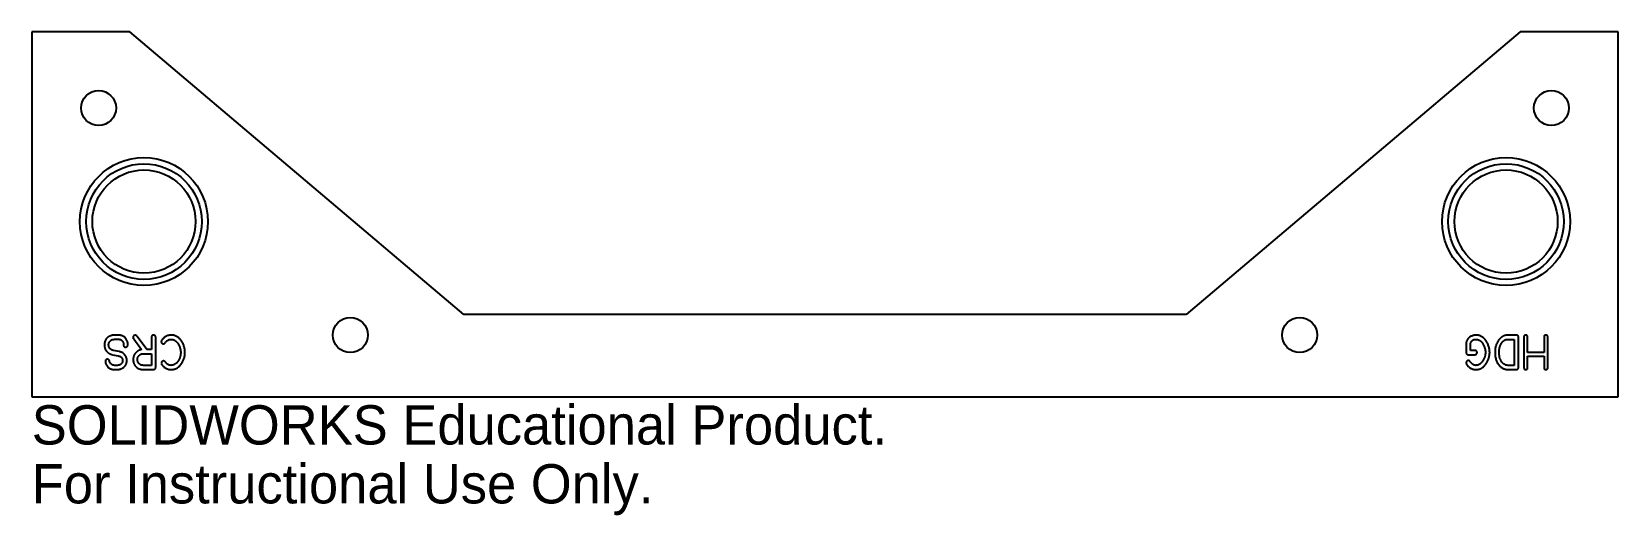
# Model space of a CAD drawing. Header units: inches. Extents: x -3.84 to 3.84, y -0.57 to 1.77.
import ezdxf

# ---------------------------------------------------------------- set-up
doc = ezdxf.new("R2010")
doc.units = ezdxf.units.IN
doc.header["$MEASUREMENT"] = 0
doc.styles.add('SLDTEXTSTYLE0', font='Arail.ttf')

msp = doc.modelspace()

# ---------------------------------------------------------------- linework, layer by layer
at = {"color": 1, "linetype": 'Continuous', "lineweight": 25}
for p, q in [((-3.8438, 1.77), (-3.8438, 0)), ((-3.3687, 1.77), (-3.8438, 1.77)), ((-1.75, 0.4), (-3.3687, 1.77)), ((3.3687, 1.77), (1.75, 0.4)), ((3.8438, 1.77), (3.3687, 1.77)), ((3.8438, 0), (3.8438, 1.77)), ((1.75, 0.4), (-1.75, 0.4)), ((-3.426, 0.2999), (-3.4423, 0.2999)), ((-3.4412, 0.2796), (-3.4262, 0.2797)), ((-3.399, 0.2537), (-3.399, 0.2518)), ((-3.3493, 0.2811), (-3.3116, 0.2293)), ((-3.286, 0.23), (-3.3328, 0.2933)), ((-3.2638, 0.2863), (-3.2638, 0.23)), ((-3.2431, 0.147), (-3.2431, 0.2853)), ((3.107, 0.2581), (3.107, 0.2187)), ((3.1276, 0.2254), (3.1276, 0.2515)), ((3.3474, 0.2999), (3.3119, 0.2999)), ((3.3119, 0.2792), (3.3397, 0.2792)), ((3.3397, 0.2792), (3.3397, 0.1532)), ((3.3604, 0.1456), (3.3604, 0.2847)), ((3.3863, 0.2876), (3.3863, 0.1442)), ((3.4046, 0.2161), (3.4046, 0.2874)), ((3.484, 0.2884), (3.484, 0.2161)), ((3.5023, 0.1447), (3.5023, 0.2884)), ((-3.4524, 0.2049), (-3.4252, 0.1994)), ((-3.4202, 0.2198), (-3.4472, 0.2256)), ((-3.2999, 0.2094), (-3.2638, 0.2094)), ((-3.2638, 0.23), (-3.286, 0.23)), ((-3.2638, 0.2094), (-3.2638, 0.1532)), ((3.1205, 0.2047), (3.1449, 0.2047)), ((3.1458, 0.2254), (3.1276, 0.2254)), ((3.484, 0.2161), (3.4046, 0.2161)), ((3.4046, 0.1431), (3.4046, 0.1977)), ((3.4046, 0.1977), (3.484, 0.1977)), ((3.484, 0.1977), (3.484, 0.1442)), ((-3.4436, 0.1326), (-3.4421, 0.1326)), ((-3.4421, 0.1326), (-3.4259, 0.1334)), ((-3.4399, 0.1531), (-3.4411, 0.1531)), ((-3.4273, 0.1533), (-3.4399, 0.1531)), ((-3.2638, 0.1532), (-3.3016, 0.1532)), ((-3.3009, 0.1326), (-3.2583, 0.1326)), ((-3.1688, 0.1326), (-3.1688, 0.1326)), ((3.3397, 0.1532), (3.3117, 0.1532)), ((3.3124, 0.1326), (3.3469, 0.1326)), ((-3.8438, 0), (3.8438, 0))]:
    msp.add_line(p, q, dxfattribs=at)
for centre, radius in [((-3.52, 1.4), 0.0847), ((3.52, 1.4), 0.0847), ((-3.3, 0.85), 0.31), ((3.3, 0.85), 0.31), ((-3.3, 0.85), 0.28), ((-3.3, 0.85), 0.25), ((3.3, 0.85), 0.28), ((3.3, 0.85), 0.25), ((-2.3, 0.3), 0.0848), ((2.3, 0.3), 0.0847)]:
    msp.add_circle(centre, radius, dxfattribs=at)
for points, knots in [([(-3.4423, 0.2999), (-3.4441, 0.2998), (-3.4476, 0.2996), (-3.4528, 0.2989), (-3.4576, 0.2978), (-3.4622, 0.2964), (-3.4666, 0.2945), (-3.4707, 0.2923), (-3.4745, 0.2896), (-3.478, 0.2866), (-3.4812, 0.2833), (-3.484, 0.2797), (-3.4863, 0.2758), (-3.4883, 0.2717), (-3.4898, 0.2673), (-3.4909, 0.2627), (-3.4917, 0.2578), (-3.4918, 0.2544), (-3.4919, 0.2527)], [0, 0, 0, 0, 0.070604, 0.138188, 0.202954, 0.265751, 0.32744, 0.388022, 0.448108, 0.508751, 0.569227, 0.628138, 0.687204, 0.746062, 0.806456, 0.868555, 0.932914, 1, 1, 1, 1]), ([(-3.4919, 0.2527), (-3.4918, 0.2512), (-3.4917, 0.2483), (-3.4912, 0.244), (-3.4903, 0.2399), (-3.4891, 0.2359), (-3.4876, 0.2322), (-3.4858, 0.2285), (-3.4836, 0.2251), (-3.4811, 0.2218), (-3.4783, 0.2187), (-3.4754, 0.2159), (-3.4721, 0.2134), (-3.4686, 0.2111), (-3.4649, 0.2092), (-3.4609, 0.2074), (-3.4567, 0.206), (-3.4538, 0.2053), (-3.4524, 0.2049)], [0, 0, 0, 0, 0.065996, 0.1302641, 0.1926796, 0.2535393, 0.3141394, 0.3745465, 0.4352548, 0.4962008, 0.5574048, 0.6181805, 0.6790258, 0.7407712, 0.8031282, 0.8667664, 0.9323764, 1, 1, 1, 1]), ([(-3.4712, 0.2525), (-3.4711, 0.254), (-3.4709, 0.2571), (-3.4699, 0.2614), (-3.4681, 0.2655), (-3.4657, 0.2693), (-3.4628, 0.2726), (-3.4595, 0.2753), (-3.4558, 0.2774), (-3.4531, 0.2782), (-3.4517, 0.2786)], [0, 0, 0, 0, 0.131497, 0.258747, 0.384388, 0.511803, 0.637684, 0.75954, 0.878109, 1, 1, 1, 1]), ([(-3.4567, 0.2284), (-3.4578, 0.229), (-3.4598, 0.2301), (-3.4626, 0.2325), (-3.4651, 0.2352), (-3.4673, 0.2382), (-3.4689, 0.2416), (-3.4702, 0.2451), (-3.471, 0.2487), (-3.4712, 0.2512), (-3.4712, 0.2525)], [0, 0, 0, 0, 0.122601, 0.24406, 0.366809, 0.493107, 0.620218, 0.74594, 0.871662, 1, 1, 1, 1]), ([(-3.4517, 0.2786), (-3.451, 0.2787), (-3.4493, 0.279), (-3.4465, 0.2793), (-3.4438, 0.2796), (-3.442, 0.2796), (-3.4412, 0.2796)], [0, 0, 0, 0, 0.216083, 0.493079, 0.776246, 1, 1, 1, 1]), ([(-3.4262, 0.2797), (-3.4251, 0.2796), (-3.4232, 0.2796), (-3.4204, 0.2795), (-3.418, 0.2792), (-3.4166, 0.2788), (-3.4159, 0.2786)], [0, 0, 0, 0, 0.302265, 0.570256, 0.801146, 1, 1, 1, 1]), ([(-3.4051, 0.2966), (-3.4066, 0.2971), (-3.4099, 0.2981), (-3.415, 0.299), (-3.4204, 0.2997), (-3.4241, 0.2998), (-3.426, 0.2999)], [0, 0, 0, 0, 0.229739, 0.479189, 0.739516, 1, 1, 1, 1]), ([(-3.4159, 0.2786), (-3.4148, 0.2782), (-3.4124, 0.2773), (-3.4092, 0.2753), (-3.4064, 0.2728), (-3.4038, 0.2699), (-3.4017, 0.2667), (-3.4001, 0.2632), (-3.399, 0.2597), (-3.3989, 0.2572), (-3.3988, 0.256)], [0, 0, 0, 0, 0.123908, 0.246826, 0.372594, 0.502558, 0.632404, 0.757126, 0.878614, 1, 1, 1, 1]), ([(-3.3781, 0.2555), (-3.3782, 0.2577), (-3.3785, 0.2621), (-3.3799, 0.2685), (-3.3823, 0.2745), (-3.3855, 0.2802), (-3.3894, 0.2854), (-3.394, 0.29), (-3.3992, 0.2938), (-3.4031, 0.2956), (-3.4051, 0.2966)], [0, 0, 0, 0, 0.12788, 0.252067, 0.376651, 0.502685, 0.628173, 0.751968, 0.8744, 1, 1, 1, 1]), ([(-3.3988, 0.256), (-3.3988, 0.2558), (-3.3988, 0.255), (-3.3989, 0.2542), (-3.399, 0.2537)], [0, 0, 0, 0, 0.320649, 1, 1, 1, 1]), ([(-3.399, 0.2518), (-3.399, 0.251), (-3.3989, 0.2496), (-3.3984, 0.2475), (-3.3975, 0.2457), (-3.3963, 0.2441), (-3.3948, 0.2429), (-3.3932, 0.2419), (-3.3913, 0.2413), (-3.39, 0.2412), (-3.3893, 0.2412)], [0, 0, 0, 0, 0.1399581, 0.2667503, 0.3928071, 0.5160037, 0.636808, 0.7549312, 0.874251, 1, 1, 1, 1]), ([(-3.3893, 0.2412), (-3.3885, 0.2412), (-3.3869, 0.2413), (-3.3847, 0.2421), (-3.3827, 0.2434), (-3.3811, 0.2451), (-3.3798, 0.2472), (-3.3788, 0.2497), (-3.3782, 0.2525), (-3.3782, 0.2545), (-3.3781, 0.2555)], [0, 0, 0, 0, 0.118909, 0.232606, 0.342759, 0.45914, 0.581235, 0.710433, 0.847594, 1, 1, 1, 1]), ([(-3.3424, 0.299), (-3.3431, 0.2989), (-3.3445, 0.2988), (-3.3466, 0.2983), (-3.3484, 0.2974), (-3.3499, 0.2962), (-3.3513, 0.2947), (-3.3522, 0.293), (-3.3529, 0.2911), (-3.3529, 0.2897), (-3.353, 0.289)], [0, 0, 0, 0, 0.135646, 0.261721, 0.384461, 0.506394, 0.629134, 0.747998, 0.871067, 1, 1, 1, 1]), ([(-3.353, 0.289), (-3.353, 0.2885), (-3.3529, 0.2873), (-3.3524, 0.2856), (-3.3515, 0.2839), (-3.3507, 0.2828), (-3.3503, 0.2823)], [0, 0, 0, 0, 0.226314, 0.465329, 0.719634, 1, 1, 1, 1]), ([(-3.3503, 0.2823), (-3.35, 0.2821), (-3.3496, 0.2817), (-3.3494, 0.2812), (-3.3493, 0.2811)], [0, 0, 0, 0, 0.599388, 1, 1, 1, 1]), ([(-3.3328, 0.2933), (-3.3332, 0.2938), (-3.3339, 0.2948), (-3.3351, 0.296), (-3.3362, 0.2971), (-3.3376, 0.2981), (-3.3397, 0.2989), (-3.3415, 0.2989), (-3.3424, 0.299)], [0, 0, 0, 0, 0.167316, 0.314257, 0.44369, 0.554631, 0.763519, 1, 1, 1, 1]), ([(-3.2536, 0.2999), (-3.2544, 0.2999), (-3.2559, 0.2999), (-3.2581, 0.2993), (-3.2599, 0.2982), (-3.2614, 0.2967), (-3.2625, 0.2947), (-3.2633, 0.2923), (-3.2637, 0.2894), (-3.2638, 0.2873), (-3.2638, 0.2863)], [0, 0, 0, 0, 0.122837, 0.234702, 0.33802, 0.443195, 0.556426, 0.685775, 0.832502, 1, 1, 1, 1]), ([(-3.2434, 0.2923), (-3.2435, 0.2928), (-3.2438, 0.2939), (-3.2446, 0.2954), (-3.2456, 0.2967), (-3.2469, 0.2978), (-3.2484, 0.2987), (-3.25, 0.2994), (-3.2518, 0.2998), (-3.253, 0.2998), (-3.2536, 0.2999)], [0, 0, 0, 0, 0.123366, 0.242353, 0.362472, 0.483883, 0.610359, 0.735567, 0.865265, 1, 1, 1, 1]), ([(-3.2431, 0.2853), (-3.2431, 0.2863), (-3.2431, 0.2879), (-3.2431, 0.2899), (-3.2432, 0.2913), (-3.2433, 0.292), (-3.2434, 0.2923)], [0, 0, 0, 0, 0.430216, 0.695917, 0.868123, 1, 1, 1, 1]), ([(-3.208, 0.2817), (-3.2087, 0.2809), (-3.2101, 0.2794), (-3.2119, 0.2774), (-3.2133, 0.2755), (-3.2147, 0.2735), (-3.2158, 0.2711), (-3.216, 0.2692), (-3.2161, 0.2683)], [0, 0, 0, 0, 0.200338, 0.371881, 0.518403, 0.638668, 0.833777, 1, 1, 1, 1]), ([(-3.2161, 0.2683), (-3.2161, 0.2676), (-3.216, 0.2661), (-3.2154, 0.264), (-3.2145, 0.2622), (-3.2133, 0.2606), (-3.2118, 0.2594), (-3.21, 0.2584), (-3.2081, 0.2579), (-3.2067, 0.2578), (-3.206, 0.2577)], [0, 0, 0, 0, 0.14089, 0.267807, 0.392259, 0.511172, 0.631184, 0.749701, 0.870187, 1, 1, 1, 1]), ([(-3.1676, 0.2999), (-3.1695, 0.2998), (-3.1733, 0.2996), (-3.179, 0.2987), (-3.1844, 0.2974), (-3.1895, 0.2953), (-3.1945, 0.2928), (-3.1993, 0.2896), (-3.2038, 0.2859), (-3.2066, 0.2831), (-3.208, 0.2817)], [0, 0, 0, 0, 0.126861, 0.251018, 0.372938, 0.493501, 0.616055, 0.740221, 0.867619, 1, 1, 1, 1]), ([(-3.206, 0.2577), (-3.2051, 0.2578), (-3.2033, 0.2578), (-3.2007, 0.2587), (-3.1985, 0.2604), (-3.1974, 0.262), (-3.1967, 0.2628)], [0, 0, 0, 0, 0.259798, 0.482573, 0.716463, 1, 1, 1, 1]), ([(-3.1967, 0.2628), (-3.1957, 0.2641), (-3.1937, 0.2667), (-3.1904, 0.2701), (-3.187, 0.2729), (-3.1835, 0.2753), (-3.18, 0.2771), (-3.1763, 0.2784), (-3.1726, 0.2791), (-3.1701, 0.2792), (-3.1688, 0.2792)], [0, 0, 0, 0, 0.149797, 0.289732, 0.421673, 0.544028, 0.661533, 0.776091, 0.887419, 1, 1, 1, 1]), ([(-3.1688, 0.2792), (-3.1675, 0.2792), (-3.1648, 0.2791), (-3.1608, 0.2785), (-3.157, 0.2774), (-3.1533, 0.2759), (-3.1498, 0.2739), (-3.1464, 0.2715), (-3.1431, 0.2686), (-3.1412, 0.2664), (-3.1402, 0.2653)], [0, 0, 0, 0, 0.123723, 0.244377, 0.364591, 0.483864, 0.60638, 0.731979, 0.862579, 1, 1, 1, 1]), ([(-3.1208, 0.2749), (-3.1224, 0.2769), (-3.1256, 0.2808), (-3.1308, 0.2859), (-3.1363, 0.2902), (-3.142, 0.2938), (-3.1481, 0.2965), (-3.1543, 0.2985), (-3.1609, 0.2997), (-3.1653, 0.2998), (-3.1676, 0.2999)], [0, 0, 0, 0, 0.13924, 0.271457, 0.397548, 0.519474, 0.638345, 0.75745, 0.876936, 1, 1, 1, 1]), ([(-3.1402, 0.2653), (-3.1388, 0.2636), (-3.136, 0.2602), (-3.1324, 0.2545), (-3.1293, 0.2485), (-3.1267, 0.2422), (-3.1246, 0.2357), (-3.123, 0.2292), (-3.1221, 0.2225), (-3.1219, 0.2181), (-3.1218, 0.2159)], [0, 0, 0, 0, 0.123416, 0.246335, 0.371614, 0.499268, 0.627206, 0.752406, 0.876688, 1, 1, 1, 1]), ([(-3.1011, 0.2149), (-3.1012, 0.2176), (-3.1013, 0.2231), (-3.1024, 0.2312), (-3.1039, 0.2391), (-3.1061, 0.2469), (-3.1089, 0.2544), (-3.1123, 0.2616), (-3.1162, 0.2685), (-3.1193, 0.2728), (-3.1208, 0.2749)], [0, 0, 0, 0, 0.1279675, 0.254496, 0.3802124, 0.506112, 0.6310686, 0.7545952, 0.8772637, 1, 1, 1, 1]), ([(3.1126, 0.2789), (3.1117, 0.2774), (3.1098, 0.2745), (3.1084, 0.2704), (3.1076, 0.267), (3.1072, 0.2642), (3.1069, 0.2613), (3.107, 0.2592), (3.107, 0.2581)], [0, 0, 0, 0, 0.244071, 0.473609, 0.590931, 0.716258, 0.852574, 1, 1, 1, 1]), ([(3.1551, 0.2999), (3.153, 0.2998), (3.1488, 0.2996), (3.1426, 0.2984), (3.1366, 0.2967), (3.1309, 0.2942), (3.1255, 0.2912), (3.1206, 0.2876), (3.1162, 0.2836), (3.1138, 0.2805), (3.1126, 0.2789)], [0, 0, 0, 0, 0.129324, 0.256044, 0.383007, 0.51128, 0.638156, 0.760261, 0.880429, 1, 1, 1, 1]), ([(3.1276, 0.2515), (3.1276, 0.2531), (3.1277, 0.2559), (3.1281, 0.2599), (3.129, 0.2632), (3.1299, 0.2652), (3.1303, 0.2662)], [0, 0, 0, 0, 0.31343, 0.563658, 0.782888, 1, 1, 1, 1]), ([(3.1303, 0.2662), (3.1309, 0.2672), (3.1321, 0.2692), (3.1343, 0.2717), (3.1368, 0.274), (3.1397, 0.2758), (3.1429, 0.2773), (3.1463, 0.2784), (3.1499, 0.279), (3.1523, 0.2791), (3.1536, 0.2792)], [0, 0, 0, 0, 0.122642, 0.242496, 0.362224, 0.484465, 0.608321, 0.734963, 0.864494, 1, 1, 1, 1]), ([(3.1536, 0.2792), (3.1549, 0.2792), (3.1576, 0.2791), (3.1615, 0.2785), (3.1653, 0.2774), (3.169, 0.2759), (3.1725, 0.2739), (3.1759, 0.2714), (3.1791, 0.2686), (3.1811, 0.2664), (3.1821, 0.2652)], [0, 0, 0, 0, 0.1230874, 0.2442, 0.3627368, 0.482888, 0.604904, 0.7309809, 0.8628105, 1, 1, 1, 1]), ([(3.2008, 0.2754), (3.1992, 0.2773), (3.1961, 0.2811), (3.1909, 0.2861), (3.1856, 0.2903), (3.1799, 0.2938), (3.174, 0.2965), (3.1679, 0.2985), (3.1616, 0.2996), (3.1573, 0.2998), (3.1551, 0.2999)], [0, 0, 0, 0, 0.140054, 0.272489, 0.399611, 0.521935, 0.640826, 0.759272, 0.878088, 1, 1, 1, 1]), ([(3.1821, 0.2652), (3.1834, 0.2635), (3.1861, 0.2601), (3.1896, 0.2545), (3.1927, 0.2485), (3.1953, 0.2421), (3.1974, 0.2356), (3.1989, 0.2291), (3.1999, 0.2226), (3.2, 0.2182), (3.2001, 0.216)], [0, 0, 0, 0, 0.122105, 0.245543, 0.371703, 0.500643, 0.629503, 0.75463, 0.877878, 1, 1, 1, 1]), ([(3.2207, 0.2165), (3.2206, 0.2191), (3.2205, 0.2244), (3.2195, 0.2322), (3.2179, 0.24), (3.2156, 0.2476), (3.2127, 0.255), (3.2094, 0.2622), (3.2054, 0.269), (3.2023, 0.2732), (3.2008, 0.2754)], [0, 0, 0, 0, 0.124377, 0.249017, 0.373559, 0.500058, 0.626427, 0.751214, 0.875219, 1, 1, 1, 1]), ([(3.2578, 0.2653), (3.2568, 0.2634), (3.2548, 0.2597), (3.2524, 0.254), (3.2504, 0.2483), (3.2489, 0.2425), (3.2478, 0.2365), (3.2471, 0.2299), (3.2466, 0.2228), (3.2466, 0.2179), (3.2466, 0.2153)], [0, 0, 0, 0, 0.122914, 0.242316, 0.358054, 0.471139, 0.588026, 0.714383, 0.852054, 1, 1, 1, 1]), ([(3.3119, 0.2999), (3.3105, 0.2998), (3.3075, 0.2998), (3.3032, 0.2994), (3.2991, 0.2988), (3.2951, 0.2979), (3.2912, 0.2967), (3.2875, 0.2952), (3.2839, 0.2935), (3.2805, 0.2915), (3.2772, 0.2893), (3.2741, 0.2867), (3.2711, 0.2839), (3.2681, 0.2808), (3.2654, 0.2773), (3.2627, 0.2736), (3.2601, 0.2696), (3.2586, 0.2667), (3.2578, 0.2653)], [0, 0, 0, 0, 0.065537, 0.128894, 0.190513, 0.250819, 0.31017, 0.368743, 0.426366, 0.484321, 0.542747, 0.602028, 0.662919, 0.725322, 0.790697, 0.857753, 0.927457, 1, 1, 1, 1]), ([(3.2673, 0.2201), (3.2673, 0.2214), (3.2673, 0.2238), (3.2672, 0.227), (3.2673, 0.2295), (3.2675, 0.2321), (3.2678, 0.235), (3.2684, 0.2373), (3.2688, 0.2385)], [0, 0, 0, 0, 0.207548, 0.381811, 0.51697, 0.618955, 0.796735, 1, 1, 1, 1]), ([(3.2688, 0.2385), (3.2692, 0.2402), (3.27, 0.2434), (3.2717, 0.2481), (3.2736, 0.2526), (3.2759, 0.2569), (3.2784, 0.261), (3.2813, 0.2648), (3.2843, 0.2683), (3.2866, 0.2703), (3.2877, 0.2713)], [0, 0, 0, 0, 0.131076, 0.260457, 0.387849, 0.515049, 0.639819, 0.762628, 0.881718, 1, 1, 1, 1]), ([(3.2877, 0.2713), (3.2885, 0.272), (3.2901, 0.2734), (3.2926, 0.2751), (3.2952, 0.2764), (3.298, 0.2775), (3.301, 0.2783), (3.3044, 0.2789), (3.308, 0.2791), (3.3106, 0.2792), (3.3119, 0.2792)], [0, 0, 0, 0, 0.120567, 0.236688, 0.349281, 0.461125, 0.577512, 0.706025, 0.846945, 1, 1, 1, 1]), ([(3.3604, 0.2847), (3.3604, 0.286), (3.3605, 0.2884), (3.3601, 0.2918), (3.3594, 0.2945), (3.3581, 0.2967), (3.3562, 0.2982), (3.3538, 0.2993), (3.3508, 0.2998), (3.3486, 0.2998), (3.3474, 0.2999)], [0, 0, 0, 0, 0.165632, 0.307111, 0.42353, 0.521468, 0.616875, 0.724163, 0.850235, 1, 1, 1, 1]), ([(3.3955, 0.2999), (3.3948, 0.2998), (3.3933, 0.2998), (3.3913, 0.2993), (3.3896, 0.2984), (3.3883, 0.2971), (3.3873, 0.2954), (3.3867, 0.2932), (3.3863, 0.2905), (3.3863, 0.2886), (3.3863, 0.2876)], [0, 0, 0, 0, 0.128787, 0.242597, 0.346643, 0.446193, 0.553992, 0.677887, 0.826481, 1, 1, 1, 1]), ([(3.4041, 0.2937), (3.4038, 0.2946), (3.4032, 0.2963), (3.4012, 0.2983), (3.3986, 0.2995), (3.3966, 0.2997), (3.3955, 0.2999)], [0, 0, 0, 0, 0.248392, 0.479682, 0.720638, 1, 1, 1, 1]), ([(3.4046, 0.2874), (3.4046, 0.2882), (3.4046, 0.2896), (3.4045, 0.2913), (3.4044, 0.2926), (3.4042, 0.2933), (3.4041, 0.2937)], [0, 0, 0, 0, 0.4002147, 0.6453418, 0.8176879, 1, 1, 1, 1]), ([(3.493, 0.2999), (3.4923, 0.2998), (3.491, 0.2998), (3.4891, 0.2994), (3.4874, 0.2985), (3.4861, 0.2972), (3.4851, 0.2955), (3.4844, 0.2934), (3.484, 0.291), (3.484, 0.2893), (3.484, 0.2884)], [0, 0, 0, 0, 0.12736, 0.240825, 0.345956, 0.451152, 0.564289, 0.691777, 0.836027, 1, 1, 1, 1]), ([(3.5023, 0.2884), (3.5023, 0.2893), (3.5023, 0.291), (3.5019, 0.2935), (3.5012, 0.2955), (3.5002, 0.2972), (3.4988, 0.2985), (3.4971, 0.2994), (3.4952, 0.2998), (3.4938, 0.2998), (3.493, 0.2999)], [0, 0, 0, 0, 0.1606221, 0.3031008, 0.4297238, 0.5425818, 0.6480246, 0.7537464, 0.8699498, 1, 1, 1, 1]), ([(-3.4769, 0.1827), (-3.4776, 0.1826), (-3.479, 0.1826), (-3.481, 0.182), (-3.4828, 0.181), (-3.4843, 0.1797), (-3.4856, 0.1781), (-3.4864, 0.1762), (-3.487, 0.1741), (-3.4871, 0.1726), (-3.4871, 0.1718)], [0, 0, 0, 0, 0.13088, 0.253124, 0.37161, 0.491676, 0.612369, 0.734709, 0.86264, 1, 1, 1, 1]), ([(-3.4871, 0.1718), (-3.4871, 0.1705), (-3.4869, 0.1676), (-3.4856, 0.1633), (-3.4838, 0.1588), (-3.4822, 0.1558), (-3.4814, 0.1544)], [0, 0, 0, 0, 0.2125625, 0.4595243, 0.7249527, 1, 1, 1, 1]), ([(-3.4814, 0.1544), (-3.4803, 0.1527), (-3.4782, 0.1494), (-3.4743, 0.145), (-3.47, 0.1413), (-3.4652, 0.1381), (-3.4601, 0.1357), (-3.4548, 0.1339), (-3.4493, 0.1328), (-3.4455, 0.1326), (-3.4436, 0.1326)], [0, 0, 0, 0, 0.131016, 0.257648, 0.382104, 0.507144, 0.631334, 0.753208, 0.875268, 1, 1, 1, 1]), ([(-3.4668, 0.1741), (-3.467, 0.1748), (-3.4674, 0.1762), (-3.4683, 0.178), (-3.4693, 0.1795), (-3.4705, 0.1808), (-3.4719, 0.1817), (-3.4734, 0.1824), (-3.4751, 0.1827), (-3.4763, 0.1827), (-3.4769, 0.1827)], [0, 0, 0, 0, 0.154021, 0.293256, 0.417897, 0.536847, 0.646879, 0.75929, 0.876961, 1, 1, 1, 1]), ([(-3.4411, 0.1531), (-3.4428, 0.1531), (-3.446, 0.1532), (-3.4505, 0.1543), (-3.4546, 0.1559), (-3.4581, 0.1583), (-3.4611, 0.1613), (-3.4636, 0.165), (-3.4655, 0.1693), (-3.4664, 0.1724), (-3.4668, 0.1741)], [0, 0, 0, 0, 0.137472, 0.263661, 0.381625, 0.49621, 0.6108, 0.730945, 0.859432, 1, 1, 1, 1]), ([(-3.4472, 0.2256), (-3.4482, 0.2258), (-3.45, 0.2261), (-3.4526, 0.2269), (-3.4548, 0.2275), (-3.4561, 0.2281), (-3.4567, 0.2284)], [0, 0, 0, 0, 0.304444, 0.570393, 0.801156, 1, 1, 1, 1]), ([(-3.4034, 0.1764), (-3.4035, 0.1748), (-3.4037, 0.1717), (-3.405, 0.1673), (-3.4071, 0.1633), (-3.41, 0.16), (-3.4135, 0.1572), (-3.4177, 0.1551), (-3.4223, 0.1538), (-3.4256, 0.1535), (-3.4273, 0.1533)], [0, 0, 0, 0, 0.1296393, 0.2508469, 0.3693683, 0.4887863, 0.6093641, 0.7317976, 0.8611186, 1, 1, 1, 1]), ([(-3.4259, 0.1334), (-3.4244, 0.1335), (-3.4214, 0.1337), (-3.417, 0.1345), (-3.4128, 0.1356), (-3.4088, 0.1372), (-3.405, 0.1389), (-3.4015, 0.1411), (-3.3981, 0.1436), (-3.3951, 0.1465), (-3.3923, 0.1495), (-3.3898, 0.1528), (-3.3877, 0.1564), (-3.386, 0.1601), (-3.3846, 0.164), (-3.3836, 0.1681), (-3.383, 0.1724), (-3.3828, 0.1753), (-3.3828, 0.1768)], [0, 0, 0, 0, 0.0678376, 0.1337304, 0.1980626, 0.2604579, 0.3215703, 0.3826803, 0.4435455, 0.5053562, 0.5668058, 0.6273519, 0.6871705, 0.7475694, 0.8082291, 0.8700839, 0.9339592, 1, 1, 1, 1]), ([(-3.4252, 0.1994), (-3.4243, 0.1992), (-3.4226, 0.1988), (-3.4202, 0.1983), (-3.4182, 0.1977), (-3.417, 0.1973), (-3.4164, 0.1971)], [0, 0, 0, 0, 0.300763, 0.571801, 0.80118, 1, 1, 1, 1]), ([(-3.4012, 0.2125), (-3.4024, 0.2134), (-3.405, 0.2151), (-3.4095, 0.2169), (-3.4146, 0.2187), (-3.4183, 0.2194), (-3.4202, 0.2198)], [0, 0, 0, 0, 0.215334, 0.452248, 0.712242, 1, 1, 1, 1]), ([(-3.4164, 0.1971), (-3.4155, 0.1966), (-3.4136, 0.1957), (-3.4111, 0.1938), (-3.4088, 0.1916), (-3.407, 0.1889), (-3.4054, 0.1861), (-3.4043, 0.183), (-3.4036, 0.1797), (-3.4035, 0.1775), (-3.4034, 0.1764)], [0, 0, 0, 0, 0.1227606, 0.2423756, 0.3637736, 0.4887564, 0.6146627, 0.7406633, 0.8673536, 1, 1, 1, 1]), ([(-3.3828, 0.1768), (-3.3829, 0.1786), (-3.383, 0.1821), (-3.384, 0.1874), (-3.3856, 0.1924), (-3.3877, 0.1973), (-3.3904, 0.2018), (-3.3935, 0.2059), (-3.3971, 0.2096), (-3.3998, 0.2115), (-3.4012, 0.2125)], [0, 0, 0, 0, 0.1274508, 0.2540327, 0.3799176, 0.5074309, 0.6339409, 0.7569213, 0.8782407, 1, 1, 1, 1]), ([(-3.3116, 0.2293), (-3.3131, 0.229), (-3.3161, 0.2283), (-3.3204, 0.227), (-3.3245, 0.2254), (-3.3283, 0.2235), (-3.3318, 0.2213), (-3.3352, 0.2188), (-3.3383, 0.216), (-3.3411, 0.2128), (-3.3437, 0.2095), (-3.346, 0.206), (-3.3478, 0.2022), (-3.3494, 0.1983), (-3.3506, 0.1942), (-3.3515, 0.1899), (-3.3521, 0.1854), (-3.3522, 0.1823), (-3.3522, 0.1808)], [0, 0, 0, 0, 0.067307, 0.132242, 0.195089, 0.256291, 0.317049, 0.37758, 0.437947, 0.499058, 0.559905, 0.6205, 0.681231, 0.741734, 0.803845, 0.867333, 0.932553, 1, 1, 1, 1]), ([(-3.3522, 0.1808), (-3.3521, 0.179), (-3.352, 0.1756), (-3.3513, 0.1705), (-3.3501, 0.1658), (-3.3485, 0.1613), (-3.3465, 0.157), (-3.344, 0.1531), (-3.3411, 0.1494), (-3.3378, 0.146), (-3.3342, 0.1429), (-3.3303, 0.1402), (-3.326, 0.1379), (-3.3215, 0.136), (-3.3168, 0.1345), (-3.3117, 0.1335), (-3.3064, 0.1328), (-3.3027, 0.1326), (-3.3009, 0.1326)], [0, 0, 0, 0, 0.066973, 0.130798, 0.192516, 0.252737, 0.311919, 0.370508, 0.42962, 0.489933, 0.550435, 0.610788, 0.671641, 0.733202, 0.796041, 0.861499, 0.929372, 1, 1, 1, 1]), ([(-3.3316, 0.181), (-3.3315, 0.1824), (-3.3314, 0.185), (-3.3306, 0.1889), (-3.3292, 0.1927), (-3.3274, 0.1961), (-3.3251, 0.1993), (-3.3225, 0.2022), (-3.3194, 0.2046), (-3.3171, 0.2059), (-3.316, 0.2065)], [0, 0, 0, 0, 0.1297662, 0.2548791, 0.378796, 0.5038876, 0.6289632, 0.7515854, 0.8741367, 1, 1, 1, 1]), ([(-3.3152, 0.1556), (-3.3164, 0.1562), (-3.3188, 0.1574), (-3.3219, 0.1598), (-3.3247, 0.1626), (-3.3271, 0.1658), (-3.3291, 0.1693), (-3.3305, 0.173), (-3.3314, 0.177), (-3.3315, 0.1796), (-3.3316, 0.181)], [0, 0, 0, 0, 0.1259376, 0.2487599, 0.3728283, 0.4981563, 0.6240939, 0.747043, 0.871982, 1, 1, 1, 1]), ([(-3.316, 0.2065), (-3.3149, 0.207), (-3.3128, 0.208), (-3.3099, 0.2088), (-3.3073, 0.2091), (-3.3051, 0.2093), (-3.3026, 0.2093), (-3.3008, 0.2094), (-3.2999, 0.2094)], [0, 0, 0, 0, 0.211517, 0.424706, 0.540005, 0.674698, 0.828583, 1, 1, 1, 1]), ([(-3.3016, 0.1532), (-3.3031, 0.1532), (-3.3057, 0.1533), (-3.3093, 0.1536), (-3.3124, 0.1543), (-3.3143, 0.1551), (-3.3152, 0.1556)], [0, 0, 0, 0, 0.316721, 0.566805, 0.782691, 1, 1, 1, 1]), ([(-3.2055, 0.1745), (-3.2062, 0.1744), (-3.2076, 0.1743), (-3.2096, 0.1737), (-3.2114, 0.1727), (-3.2129, 0.1713), (-3.2142, 0.1697), (-3.2151, 0.1679), (-3.2157, 0.1659), (-3.2158, 0.1644), (-3.2158, 0.1637)], [0, 0, 0, 0, 0.128485, 0.250896, 0.372017, 0.496778, 0.620428, 0.741409, 0.867384, 1, 1, 1, 1]), ([(-3.2158, 0.1637), (-3.2158, 0.1629), (-3.2157, 0.1614), (-3.2149, 0.1591), (-3.2134, 0.1567), (-3.212, 0.1551), (-3.2113, 0.1542)], [0, 0, 0, 0, 0.214, 0.424662, 0.675215, 1, 1, 1, 1]), ([(-3.2113, 0.1542), (-3.2098, 0.1525), (-3.2068, 0.1491), (-3.2018, 0.1448), (-3.1968, 0.1409), (-3.1915, 0.1379), (-3.1861, 0.1355), (-3.1805, 0.1338), (-3.1747, 0.1327), (-3.1708, 0.1326), (-3.1688, 0.1326)], [0, 0, 0, 0, 0.140987, 0.274771, 0.402439, 0.525094, 0.644679, 0.762579, 0.880267, 1, 1, 1, 1]), ([(-3.1942, 0.167), (-3.1947, 0.1677), (-3.1958, 0.169), (-3.1972, 0.1707), (-3.1986, 0.172), (-3.2002, 0.1733), (-3.2025, 0.1744), (-3.2045, 0.1744), (-3.2055, 0.1745)], [0, 0, 0, 0, 0.186172, 0.346062, 0.480252, 0.589978, 0.786238, 1, 1, 1, 1]), ([(-3.1683, 0.1532), (-3.1695, 0.1533), (-3.1719, 0.1533), (-3.1755, 0.154), (-3.179, 0.1551), (-3.1823, 0.1566), (-3.1855, 0.1586), (-3.1885, 0.161), (-3.1915, 0.1638), (-3.1933, 0.1659), (-3.1942, 0.167)], [0, 0, 0, 0, 0.119887, 0.237951, 0.355674, 0.475615, 0.597527, 0.724633, 0.858377, 1, 1, 1, 1]), ([(-3.1688, 0.1326), (-3.1665, 0.1327), (-3.1621, 0.1328), (-3.1555, 0.1339), (-3.1492, 0.1358), (-3.1432, 0.1383), (-3.1375, 0.1417), (-3.1321, 0.1458), (-3.127, 0.1505), (-3.1239, 0.1542), (-3.1223, 0.156)], [0, 0, 0, 0, 0.125938, 0.248242, 0.369135, 0.489295, 0.610997, 0.735662, 0.864404, 1, 1, 1, 1]), ([(-3.1218, 0.2159), (-3.1219, 0.2138), (-3.1221, 0.2097), (-3.1229, 0.2036), (-3.124, 0.1978), (-3.1256, 0.1922), (-3.1275, 0.1868), (-3.1299, 0.1817), (-3.1327, 0.1768), (-3.1358, 0.1722), (-3.1393, 0.1679), (-3.1429, 0.1642), (-3.1467, 0.161), (-3.1507, 0.1583), (-3.1548, 0.1562), (-3.1592, 0.1546), (-3.1637, 0.1536), (-3.1668, 0.1533), (-3.1683, 0.1532)], [0, 0, 0, 0, 0.073667, 0.144798, 0.214163, 0.281725, 0.348698, 0.414316, 0.479805, 0.545598, 0.609668, 0.670696, 0.728337, 0.784106, 0.838289, 0.891679, 0.945306, 1, 1, 1, 1]), ([(-3.1223, 0.156), (-3.1207, 0.1582), (-3.1175, 0.1626), (-3.1132, 0.1695), (-3.1096, 0.1767), (-3.1066, 0.1841), (-3.1042, 0.1916), (-3.1025, 0.1993), (-3.1014, 0.2071), (-3.1012, 0.2123), (-3.1011, 0.2149)], [0, 0, 0, 0, 0.1281105, 0.2552889, 0.3812477, 0.5070703, 0.6317398, 0.7553642, 0.877608, 1, 1, 1, 1]), ([(3.117, 0.1768), (3.1164, 0.1767), (3.115, 0.1766), (3.1131, 0.1759), (3.1113, 0.1748), (3.1098, 0.1733), (3.1085, 0.1715), (3.1075, 0.1695), (3.1069, 0.1674), (3.1068, 0.1659), (3.1067, 0.1651)], [0, 0, 0, 0, 0.120142, 0.235729, 0.355946, 0.48213, 0.611265, 0.737593, 0.865376, 1, 1, 1, 1]), ([(3.1067, 0.1651), (3.1068, 0.1641), (3.1069, 0.162), (3.108, 0.1594), (3.1092, 0.1573), (3.1105, 0.1555), (3.112, 0.1535), (3.1132, 0.1522), (3.1138, 0.1515)], [0, 0, 0, 0, 0.193167, 0.400865, 0.518955, 0.659978, 0.818048, 1, 1, 1, 1]), ([(3.107, 0.2187), (3.107, 0.2175), (3.1069, 0.2153), (3.1074, 0.2122), (3.1083, 0.2096), (3.1096, 0.2076), (3.1116, 0.2061), (3.1141, 0.2052), (3.1171, 0.2047), (3.1193, 0.2047), (3.1205, 0.2047)], [0, 0, 0, 0, 0.15808, 0.291839, 0.40585, 0.505376, 0.604203, 0.716418, 0.847324, 1, 1, 1, 1]), ([(3.1274, 0.1693), (3.1268, 0.17), (3.1259, 0.1713), (3.1244, 0.173), (3.1231, 0.1743), (3.1216, 0.1756), (3.1196, 0.1766), (3.1179, 0.1767), (3.117, 0.1768)], [0, 0, 0, 0, 0.194945, 0.363883, 0.503244, 0.616106, 0.809526, 1, 1, 1, 1]), ([(3.1538, 0.1532), (3.1526, 0.1533), (3.1502, 0.1533), (3.1467, 0.1541), (3.1433, 0.1552), (3.14, 0.1569), (3.1368, 0.1592), (3.1336, 0.162), (3.1304, 0.1654), (3.1284, 0.168), (3.1274, 0.1693)], [0, 0, 0, 0, 0.113034, 0.223454, 0.334425, 0.446464, 0.566353, 0.698289, 0.841935, 1, 1, 1, 1]), ([(3.1449, 0.2047), (3.1459, 0.2047), (3.1478, 0.2047), (3.1501, 0.2048), (3.1518, 0.2052), (3.1527, 0.2055), (3.1531, 0.2057)], [0, 0, 0, 0, 0.392293, 0.658499, 0.845547, 1, 1, 1, 1]), ([(3.1551, 0.2236), (3.1546, 0.224), (3.1536, 0.2247), (3.1521, 0.225), (3.1507, 0.2252), (3.1493, 0.2253), (3.1477, 0.2253), (3.1465, 0.2254), (3.1458, 0.2254)], [0, 0, 0, 0, 0.178961, 0.368658, 0.483484, 0.624321, 0.798885, 1, 1, 1, 1]), ([(3.1531, 0.2057), (3.154, 0.2062), (3.1559, 0.2071), (3.1579, 0.2094), (3.1593, 0.2121), (3.1595, 0.2141), (3.1596, 0.215)], [0, 0, 0, 0, 0.256474, 0.50812, 0.756165, 1, 1, 1, 1]), ([(3.1876, 0.1765), (3.1864, 0.1747), (3.1842, 0.1711), (3.1804, 0.1664), (3.1765, 0.1623), (3.1723, 0.159), (3.168, 0.1564), (3.1635, 0.1546), (3.1587, 0.1534), (3.1555, 0.1533), (3.1538, 0.1532)], [0, 0, 0, 0, 0.151677, 0.29208, 0.422576, 0.544866, 0.661738, 0.774135, 0.88625, 1, 1, 1, 1]), ([(3.1596, 0.215), (3.1595, 0.2159), (3.1593, 0.2176), (3.1585, 0.22), (3.157, 0.2221), (3.1557, 0.2231), (3.1551, 0.2236)], [0, 0, 0, 0, 0.262674, 0.508422, 0.749124, 1, 1, 1, 1]), ([(3.1863, 0.1429), (3.1876, 0.144), (3.1902, 0.1461), (3.1939, 0.1496), (3.1973, 0.1533), (3.2006, 0.1572), (3.2036, 0.1614), (3.2064, 0.1658), (3.209, 0.1704), (3.2114, 0.1752), (3.2136, 0.1802), (3.2154, 0.1852), (3.217, 0.1903), (3.2183, 0.1954), (3.2193, 0.2006), (3.2201, 0.2059), (3.2206, 0.2112), (3.2207, 0.2147), (3.2207, 0.2165)], [0, 0, 0, 0, 0.059978, 0.120362, 0.180764, 0.241409, 0.302516, 0.364301, 0.427564, 0.491905, 0.556544, 0.620298, 0.683478, 0.746539, 0.809683, 0.872744, 0.936262, 1, 1, 1, 1]), ([(3.2001, 0.216), (3.2, 0.2142), (3.1999, 0.2107), (3.1993, 0.2054), (3.1983, 0.2001), (3.1969, 0.195), (3.1951, 0.19), (3.193, 0.1853), (3.1905, 0.1808), (3.1885, 0.1779), (3.1876, 0.1765)], [0, 0, 0, 0, 0.127017, 0.253917, 0.379719, 0.506854, 0.632469, 0.755368, 0.87788, 1, 1, 1, 1]), ([(3.2466, 0.2153), (3.2467, 0.2118), (3.2468, 0.2051), (3.2479, 0.1954), (3.2495, 0.1864), (3.2521, 0.178), (3.2554, 0.1701), (3.2595, 0.1628), (3.2644, 0.1558), (3.2683, 0.1516), (3.2703, 0.1495)], [0, 0, 0, 0, 0.144255, 0.279624, 0.407417, 0.528415, 0.645397, 0.762052, 0.879968, 1, 1, 1, 1]), ([(3.2713, 0.1848), (3.2709, 0.1859), (3.27, 0.188), (3.269, 0.1912), (3.2682, 0.1943), (3.2678, 0.1969), (3.2676, 0.1991), (3.2675, 0.2011), (3.2674, 0.2034), (3.2673, 0.206), (3.2673, 0.2091), (3.2672, 0.2124), (3.2672, 0.2162), (3.2673, 0.2187), (3.2673, 0.2201)], [0, 0, 0, 0, 0.099136, 0.193652, 0.281365, 0.36547, 0.411235, 0.466023, 0.530927, 0.604906, 0.688993, 0.783209, 0.886537, 1, 1, 1, 1]), ([(3.2953, 0.1562), (3.2941, 0.1569), (3.2916, 0.1582), (3.2881, 0.1609), (3.2847, 0.1639), (3.2815, 0.1675), (3.2785, 0.1714), (3.2758, 0.1756), (3.2733, 0.1801), (3.272, 0.1832), (3.2713, 0.1848)], [0, 0, 0, 0, 0.108815, 0.223046, 0.34223, 0.469524, 0.599834, 0.731986, 0.864687, 1, 1, 1, 1]), ([(3.3117, 0.1532), (3.3108, 0.1532), (3.309, 0.1532), (3.3065, 0.1533), (3.3043, 0.1535), (3.3017, 0.1538), (3.2986, 0.1546), (3.2964, 0.1557), (3.2953, 0.1562)], [0, 0, 0, 0, 0.167038, 0.313531, 0.445257, 0.560315, 0.776449, 1, 1, 1, 1]), ([(-3.2583, 0.1326), (-3.257, 0.1326), (-3.2547, 0.1325), (-3.2514, 0.1331), (-3.2486, 0.1341), (-3.2464, 0.1357), (-3.2447, 0.1379), (-3.2436, 0.1405), (-3.243, 0.1437), (-3.2431, 0.1459), (-3.2431, 0.147)], [0, 0, 0, 0, 0.1525627, 0.2858717, 0.4030421, 0.5118651, 0.6189264, 0.7311996, 0.856993, 1, 1, 1, 1]), ([(3.1138, 0.1515), (3.1154, 0.15), (3.1183, 0.147), (3.1231, 0.1432), (3.128, 0.1399), (3.133, 0.1373), (3.1382, 0.1352), (3.1435, 0.1337), (3.149, 0.1327), (3.1527, 0.1326), (3.1546, 0.1326)], [0, 0, 0, 0, 0.138656, 0.270227, 0.396882, 0.520498, 0.640242, 0.759641, 0.879372, 1, 1, 1, 1]), ([(3.1546, 0.1326), (3.156, 0.1326), (3.1588, 0.1327), (3.163, 0.1333), (3.1672, 0.1341), (3.1713, 0.1353), (3.1754, 0.1368), (3.1792, 0.1385), (3.1829, 0.1405), (3.1852, 0.1421), (3.1863, 0.1429)], [0, 0, 0, 0, 0.1234745, 0.2489411, 0.3736904, 0.5020268, 0.6299636, 0.754782, 0.8777241, 1, 1, 1, 1]), ([(3.2703, 0.1495), (3.2717, 0.1481), (3.2745, 0.1454), (3.2792, 0.142), (3.2841, 0.139), (3.2893, 0.1366), (3.2947, 0.1348), (3.3004, 0.1334), (3.3063, 0.1327), (3.3104, 0.1326), (3.3124, 0.1326)], [0, 0, 0, 0, 0.127213, 0.25064, 0.372495, 0.493323, 0.615883, 0.739719, 0.867619, 1, 1, 1, 1]), ([(3.3469, 0.1326), (3.348, 0.1326), (3.3501, 0.1326), (3.3529, 0.1331), (3.3554, 0.1341), (3.3574, 0.1356), (3.3588, 0.1375), (3.3599, 0.1398), (3.3604, 0.1426), (3.3604, 0.1445), (3.3604, 0.1456)], [0, 0, 0, 0, 0.149708, 0.282347, 0.399883, 0.508426, 0.616661, 0.730264, 0.85635, 1, 1, 1, 1]), ([(3.3863, 0.1442), (3.3863, 0.1433), (3.3863, 0.1415), (3.3867, 0.1391), (3.3874, 0.137), (3.3884, 0.1353), (3.3897, 0.134), (3.3913, 0.1331), (3.3932, 0.1326), (3.3946, 0.1326), (3.3953, 0.1326)], [0, 0, 0, 0, 0.165307, 0.308794, 0.435609, 0.548148, 0.654295, 0.759898, 0.873312, 1, 1, 1, 1]), ([(3.3953, 0.1326), (3.396, 0.1326), (3.3973, 0.1327), (3.3993, 0.1333), (3.401, 0.1342), (3.4024, 0.1355), (3.4036, 0.137), (3.4043, 0.1389), (3.4047, 0.1409), (3.4046, 0.1424), (3.4046, 0.1431)], [0, 0, 0, 0, 0.13216, 0.252648, 0.371311, 0.491779, 0.611926, 0.732755, 0.859457, 1, 1, 1, 1]), ([(3.484, 0.1442), (3.4841, 0.1433), (3.4841, 0.1416), (3.4845, 0.1391), (3.4853, 0.1371), (3.4863, 0.1354), (3.4876, 0.134), (3.4893, 0.1332), (3.4912, 0.1326), (3.4926, 0.1326), (3.4933, 0.1326)], [0, 0, 0, 0, 0.163146, 0.304681, 0.432747, 0.546235, 0.652223, 0.759544, 0.873374, 1, 1, 1, 1]), ([(3.4933, 0.1326), (3.4943, 0.1327), (3.4962, 0.1328), (3.4988, 0.1341), (3.5008, 0.1359), (3.5015, 0.1376), (3.5018, 0.1385)], [0, 0, 0, 0, 0.275843, 0.516674, 0.748891, 1, 1, 1, 1]), ([(3.5018, 0.1385), (3.5019, 0.1389), (3.5022, 0.1396), (3.5023, 0.1409), (3.5024, 0.1426), (3.5024, 0.1439), (3.5023, 0.1447)], [0, 0, 0, 0, 0.195991, 0.38213, 0.624825, 1, 1, 1, 1])]:
    msp.add_open_spline(points, degree=3, knots=knots, dxfattribs=at)

# ---------------------------------------------------------------- texts
at = {"color": 7, "linetype": 'Continuous', "char_height": 0.1903, "attachment_point": 1, "style": 'SLDTEXTSTYLE0'}
for s, insert in [('SOLIDWORKS Educational Product.', (-3.8438, -0.0401)), ('For Instructional Use Only.', (-3.8438, -0.3256))]:
    msp.add_mtext(s, dxfattribs=dict(at, insert=insert))

doc.saveas('drawing.dxf')
